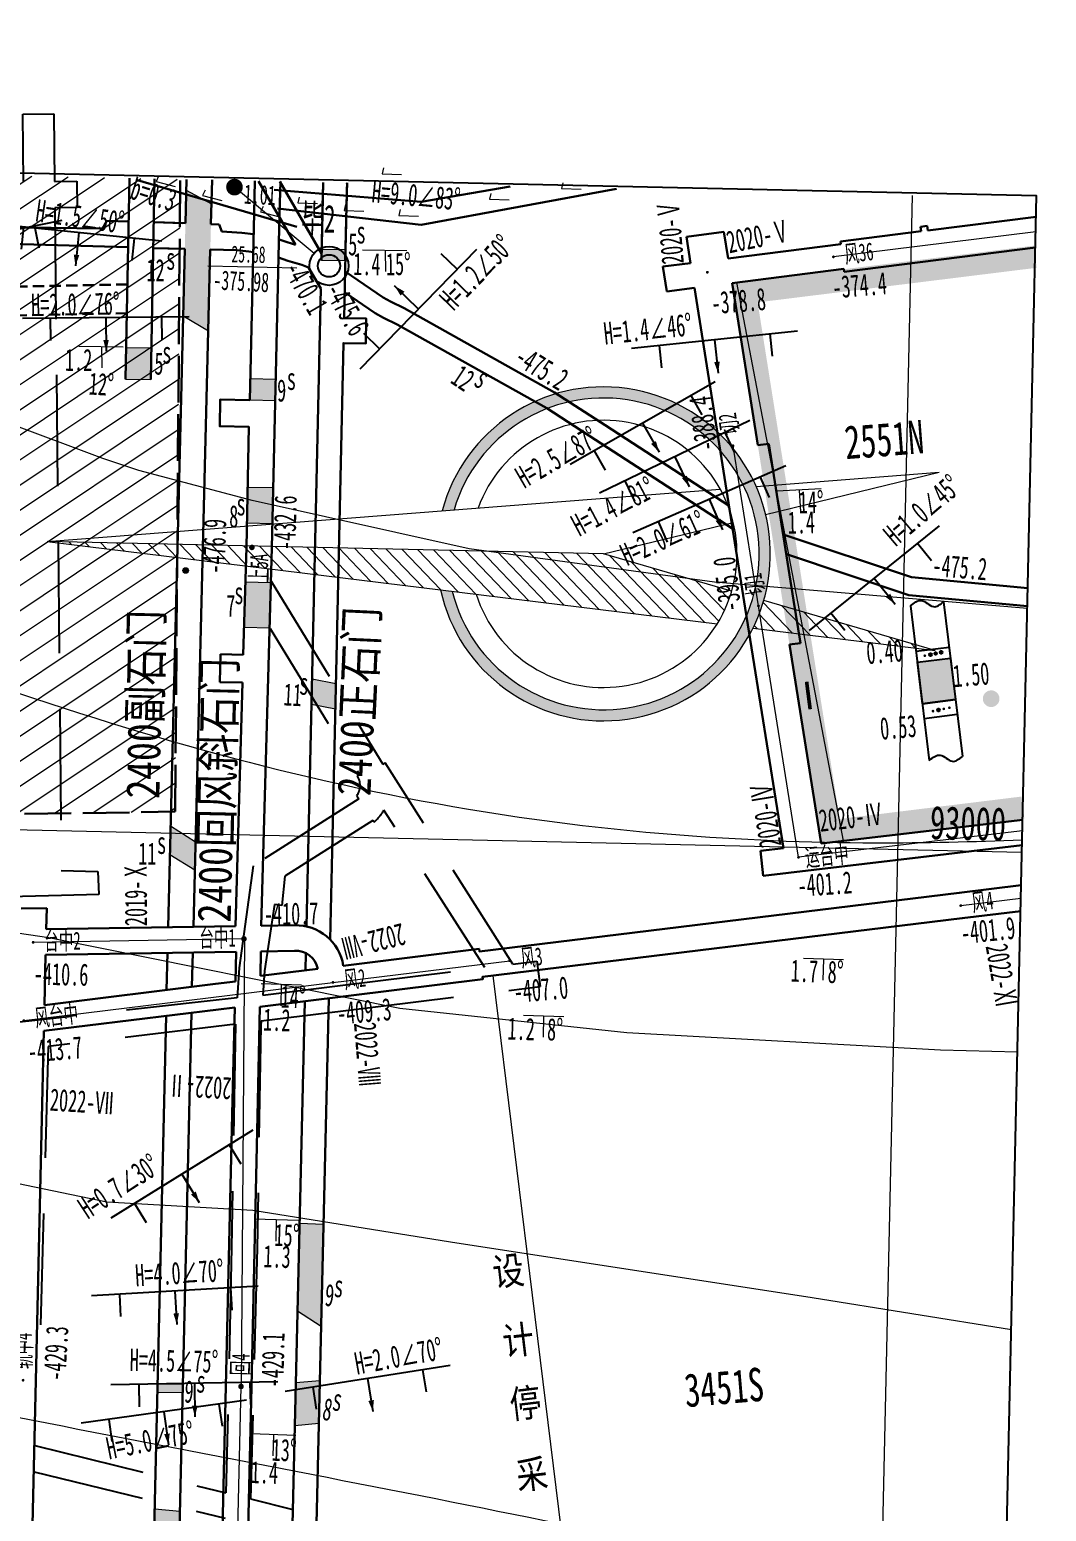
# Model space of a CAD drawing. Header units: millimetres. Extents: x 97264 to 263559, y 385279 to 783825.
# Drawn here: x 98442.9 to 98625.7, y 386784.9 to 387051 of the extents above; entities that cross this region are included whole.
import ezdxf
from ezdxf.enums import TextEntityAlignment as Align

# ---------------------------------------------------------------- set-up
doc = ezdxf.new("R2010")
doc.units = ezdxf.units.MM
for name, pattern in [('2-1', [3, 2, -1]), ('ACAD_ISO02W100', [15, 12, -3]), ('DASHED', [0.75, 0.5, -0.25])]:
    doc.linetypes.add(name, pattern=pattern)
for name, color, linetype in [('DZ-等高线', 7, 'Continuous'), ('储量报损区', 7, 'Continuous'), ('图廓方格网', 7, 'Continuous'), ('地面钻孔及编号', 7, 'Continuous'), ('地面钻孔高程及煤厚', 7, 'Continuous'), ('岩巷_测点标高', 30, 'Continuous'), ('岩巷_测点点号', 7, 'Continuous'), ('岩巷_测点符号', 7, 'Continuous'), ('岩巷巷道及名称', 30, 'Continuous'), ('岩巷见煤11', 5, 'Continuous'), ('岩巷见煤12', 3, 'Continuous'), ('岩巷见煤5', 18, 'Continuous'), ('岩巷见煤7', 32, 'Continuous'), ('岩巷见煤8', 8, 'Continuous'), ('岩巷见煤9', 241, 'Continuous'), ('岩巷高程点', 30, 'Continuous'), ('岩巷高程点名称', 30, 'Continuous'), ('岩浆岩侵入体', 1, 'Continuous'), ('工作面月采线及注记', 7, 'Continuous'), ('工作面煤层小柱状及注记', 7, 'Continuous'), ('工作面编号', 7, 'Continuous'), ('巷道掘进点位及日期', 7, 'Continuous'), ('断层井巷实测', 1, 'Continuous'), ('断层井巷实测(岩巷)', 1, 'Continuous'), ('煤层底板等高线及注记', 7, 'Continuous'), ('煤巷-测点标高', 7, 'Continuous'), ('煤巷-测点点号', 7, 'Continuous'), ('煤巷-测点符号', 7, 'Continuous'), ('煤巷12-1甲巷道及名称', 3, 'Continuous'), ('煤巷5巷道及名称', 7, 'Continuous'), ('煤巷5巷道导线', 254, 'Continuous'), ('煤巷5高程点', 7, 'Continuous'), ('煤巷5高程点名称', 7, 'Continuous'), ('采面产状', 7, 'Continuous'), ('采面停采线', 7, 'Continuous')]:
    doc.layers.add(name, color=color, linetype=linetype)
for name, color, linetype, lineweight in [('DZ7煤煤巷', 7, 'Continuous', 30), ('煤层产状', 7, 'Continuous', 15), ('设计区域', 7, 'Continuous', 0), ('采空区边界颜色1、6', 243, 'Continuous', 0)]:
    doc.layers.add(name, color=color, linetype=linetype, lineweight=lineweight)
doc.styles.add('2巷道名称、边界、露头、断层等名称注记', font='simfang.ttf', dxfattribs={"width": 0.83, "height": 6})
doc.styles.add('HT', font='simhei.ttf', dxfattribs={"width": 0.9})
doc.styles.add('HT1', font='simhei.ttf', dxfattribs={"width": 0.75})
doc.styles.add('hzsd', font='simhei.ttf', dxfattribs={"width": 0.7})
doc.styles.add('坐标注记', font='simhei.ttf', dxfattribs={"width": 0.67, "height": 6})
doc.styles.add('宋体', font='')
doc.styles.add('工作面回采年度、钻孔编号注记', font='', dxfattribs={"width": 0.6, "height": 5})
doc.styles.add('工作面月份回采注记', font='', dxfattribs={"height": 5})
doc.styles.add('工作面编号、露天采掘机械编号', font='', dxfattribs={"width": 0.7, "height": 6})
doc.styles.add('测点标高', font='simhei.ttf', dxfattribs={"width": 0.7, "height": 2})
doc.styles.add('点号', font='simhei.ttf', dxfattribs={"width": 0.75})
doc.styles.add('高程、煤厚、断层产状要素等数字注记', font='simhei.ttf', dxfattribs={"width": 0.6, "height": 4})
doc.styles.get('宋体').set_extended_font_data('SimSun')
doc.styles.get('工作面回采年度、钻孔编号注记').set_extended_font_data('SimSun')
doc.styles.get('工作面月份回采注记').set_extended_font_data('SimSun')
doc.styles.get('工作面编号、露天采掘机械编号').set_extended_font_data('SimSun')

# ---------------------------------------------------------------- blocks, each defined once
blk = doc.blocks.new('dcv')
at = {"color": 1}
for p, q in [((0, 0), (0, 3)), ((-5, 0), (-5, 2)), ((5, 0), (5, 2)), ((-7.5, 0), (7.5, 0))]:
    blk.add_line(p, q, dxfattribs=at)
blk.add_lwpolyline([(0, 3, 0, 0.5, 0), (0, 2, 0.5, 0.5, 0)], format="xyseb", dxfattribs=at)
at = {"style": 'hzsd', "width": 0.85, "flags": 1}
for tag, p in [('性质', (5.27, 4.38)), ('倾向', (-5.63, 4.18)), ('标高', (8.5, -3))]:
    blk.add_attdef(tag, p, '', height=2, dxfattribs=at)
at = {"style": 'hzsd', "width": 0.85}
for tag, p in [('编号', (8.5, 0)), ('产状', (-7, -3.49))]:
    blk.add_attdef(tag, p, '', height=2, dxfattribs=at)
blk = doc.blocks.new('ZK2000')
at = {"color": 7, "ltscale": 2}
for radius in [3.5, 2]:
    blk.add_circle((0, 0), radius, dxfattribs=at)
blk = doc.blocks.new('cd-yh')
at = {"layer": '岩巷_测点符号', "const_width": 0.25}
blk.add_lwpolyline([(-0.125, 0, 1), (0.125, 0, 1)], format="xyb", close=True, dxfattribs=at)
at = {"style": '测点标高', "width": 0.7, "flags": 1}
for tag, p in [('左帮', (-0.5, -3)), ('右帮', (2, -3))]:
    blk.add_attdef(tag, p, '', height=2, rotation=90, dxfattribs=at)
at = {"layer": '岩巷_测点标高', "style": '测点标高', "width": 0.7}
blk.add_attdef('标高', (3.8, 0), '', height=2, rotation=90, dxfattribs=at)
at = {"layer": '岩巷_测点点号', "style": '点号', "width": 0.8}
blk.add_attdef('点号', (0.7, 1), '', height=1.6, rotation=90, dxfattribs=at)
blk = doc.blocks.new('CD-MH')
at = {"layer": '煤巷-测点符号', "ltscale": 10, "const_width": 0.125}
blk.add_lwpolyline([(-0.0625, 0, 1), (0.0625, 0, 1)], format="xyb", close=True, dxfattribs=at)
at = {"ltscale": 10, "style": '测点标高', "width": 0.7, "flags": 1}
for tag, p in [('左帮', (-0.5, -3)), ('右帮', (2, -3))]:
    blk.add_attdef(tag, p, '', height=2, rotation=88, dxfattribs=at)
at = {"layer": '煤巷-测点标高', "ltscale": 10, "style": '测点标高', "width": 0.7}
blk.add_attdef('标高', (3.8, 0), '', height=2, rotation=88, dxfattribs=at)
at = {"layer": '煤巷-测点点号', "ltscale": 10, "style": '点号', "width": 0.8}
blk.add_attdef('点号', (0.7, 1), '', height=1.6, rotation=90, dxfattribs=at)
blk = doc.blocks.new('指北针')
at = {"lineweight": 15}
h = blk.add_hatch(dxfattribs=at)
h.set_pattern_fill('ANSI31', color=256, scale=0.3175)
h.set_pattern_definition([(45, (-46845.7353, -192157.7094), (-0.7128078296, 0.7128078296), [])])
edge = h.paths.add_edge_path()
edge.add_arc((0, 0), 12, 239.7954, 255.0686)
edge.add_line((-3.09, -11.59), (0, 0))
edge.add_line((0, 0), (0, 50))
edge.add_line((0, 50), (-6.04, -10.37))
edge = h.paths.add_edge_path()
edge.add_arc((0, 0), 15, 244.9187, 255.0686)
edge.add_line((-3.86, -14.49), (-8, -30))
edge.add_line((-8, -30), (-6.36, -13.59))
at = {"lineweight": 15, "ltscale": 10}
h = blk.add_hatch(color=256, dxfattribs=at)
h.dxf.hatch_style = 1
h.paths.add_polyline_path([(3.54, 14.58), (3.65, 13.52, -7.542063), (-3.65, 13.52), (-3.54, 14.58, 8.348989)])
at = {"lineweight": 15}
for points in [[(-3.09, -11.59), (0, 0), (0, 50), (-6.04, -10.37)], [(0, 50), (6.04, -10.37)], [(0, 0), (3.09, -11.59)], [(-6.36, -13.59), (-8, -30), (-3.86, -14.49)], [(3.86, -14.49), (8, -30)], [(6.36, -13.59), (8, -30)]]:
    blk.add_lwpolyline(points, dxfattribs=at)
for radius, start, end in [(15, 103.6601, 76.3399), (14, 105.1056, 74.8944)]:
    blk.add_arc((0, 0), radius, start, end, dxfattribs=at)
at = {"lineweight": 15, "ltscale": 10}
blk.add_arc((0, 0), 12, 108.7835, 71.2165, dxfattribs=at)

msp = doc.modelspace()

# ---------------------------------------------------------------- hatches: boundary and pattern name
at = {"layer": '储量报损区', "lineweight": 15, "ltscale": 2}
h = msp.add_hatch(dxfattribs=at)
h.set_pattern_fill('ANSI31', color=3, scale=30, angle=168.7242, style=0)
h.set_pattern_definition([(213.7242146, (482432.7135, 285332.5846), (2.081984934, -3.118948338), [])])
h.paths.add_polyline_path([(98469.97, 387024.16), (97927.64, 387036.24), (97927.54, 386902.36), (98469.08, 386910.56)])
h.paths.add_polyline_path([(98439.98, 387024.83), (97957.64, 387035.57), (97957.56, 386932.48), (98439.25, 386934.52)], flags=16)
at = {"layer": '地面钻孔及编号', "lineweight": 15, "ltscale": 2}
h = msp.add_hatch(color=256, dxfattribs=at)
edge = h.paths.add_edge_path()
edge.add_arc((98479.74, 387022.76), 1.5, 88.7242, 448.7242)
at = {"layer": '岩巷见煤11', "lineweight": 0}
msp.add_hatch(color=256, dxfattribs=at).paths.add_polyline_path([(98493.6, 386929.84), (98493.68, 386934.44), (98497.97, 386933.6), (98497.87, 386929.02)])
at = {"layer": '岩巷见煤11', "lineweight": 0, "ltscale": 2}
h = msp.add_hatch(color=256, dxfattribs=at)
h.paths.add_polyline_path([(98468.24, 386907.99), (98468.21, 386906.66), (98470.39, 386906.61)])
h.paths.add_polyline_path([(98472.6, 386900.1), (98472.72, 386905.13), (98470.39, 386906.61), (98468.21, 386906.66), (98468.11, 386902.85)])
at = {"layer": '岩巷见煤12', "lineweight": 0, "ltscale": 2}
msp.add_hatch(color=256, dxfattribs=at).paths.add_polyline_path([(98471.07, 387022.21), (98470.51, 386999.61), (98475.03, 386996.92), (98475.6, 387019.75)])
at = {"layer": '岩巷见煤5', "lineweight": 0, "ltscale": 2}
for color, points in [(256, [(98495.36, 387009.58), (98495.4, 387011.58), (98499.7, 387011.49), (98499.66, 387009.49)]), (7, [(98464.83, 386993.87), (98460.28, 386993.97), (98460.15, 386988.27), (98464.7, 386988.21)])]:
    msp.add_hatch(color=color, dxfattribs=at).paths.add_polyline_path(points)
at = {"layer": '岩巷见煤7', "lineweight": 0}
msp.add_hatch(color=256, dxfattribs=at).paths.add_polyline_path([(98486.3, 386951.67), (98481.7, 386951.77), (98481.47, 386943.68), (98486.07, 386943.58)])
at = {"layer": '岩巷见煤8', "lineweight": 0, "ltscale": 2}
for points in [[(98481.97, 386962.37), (98482.12, 386968.87), (98486.72, 386968.77), (98486.58, 386962.27)], [(98490.6, 386800.29), (98490.77, 386807.99), (98495.07, 386808.38), (98494.9, 386800.68)], [(98465.4, 386785.3), (98465.27, 386779.87), (98469.78, 386779.37), (98469.91, 386784.88)]]:
    msp.add_hatch(color=256, dxfattribs=at).paths.add_polyline_path(points)
at = {"layer": '岩巷见煤9'}
for points in [[(98482.58, 386988.36), (98482.49, 386984.49), (98487.09, 386984.39), (98487.18, 386988.26)], [(98491.44, 386836.63), (98491.07, 386820.65), (98495.3, 386817.92), (98495.73, 386836.46)], [(98465.91, 386807.73), (98465.88, 386806.29), (98470.4, 386806.19), (98470.44, 386807.63)]]:
    msp.add_hatch(color=256, dxfattribs=at).paths.add_polyline_path(points)
at = {"layer": '工作面煤层小柱状及注记', "ltscale": 10}
for points in [[(98603.4, 386929.95), (98602.49, 386937.4), (98608.44, 386938.12), (98609.35, 386930.68)], [(98603.79, 386938.82, 1), (98603.88, 386938.33, 1)], [(98605.26, 386928.86, 1), (98605.34, 386928.37, 1)]]:
    msp.add_hatch(color=7, dxfattribs=at).paths.add_polyline_path(points)
h = msp.add_hatch(color=7, dxfattribs=at)
h.paths.add_polyline_path([(98604.79, 386939.02, 1), (98604.88, 386938.53, 1)])
h.paths.add_polyline_path([(98605.83, 386938.74, 1), (98605.74, 386939.23, 1)])
h.paths.add_polyline_path([(98606.74, 386939.43, 1), (98606.83, 386938.94, 1)])
h = msp.add_hatch(color=7, dxfattribs=at)
edge = h.paths.add_edge_path()
edge.add_arc((98615.76, 386930.85), 1.5, 196.5706, 556.5706)
h = msp.add_hatch(color=7, dxfattribs=at)
h.paths.add_polyline_path([(98606.26, 386929.06, 1), (98606.34, 386928.57, 1)])
h.paths.add_polyline_path([(98607.29, 386928.78, 1), (98607.2, 386929.27, 1)])
h.paths.add_polyline_path([(98608.2, 386929.47, 1), (98608.29, 386928.98, 1)])

# ---------------------------------------------------------------- linework, layer by layer
at = {"layer": 'DZ-等高线', "color": 7, "lineweight": 15, "ltscale": 10}
for points in [[(98622.28, 386947.06), (98566.01, 386951.76), (98521.93, 386957.77), (98482.9, 386966.47), (98462.53, 386971.83), (98456.09, 386974.03), (98421.64, 386986.86), (98397.21, 386996.98), (98357.43, 387015.64)], [(98322.21, 386927.58), (98347.79, 386913.38), (98385.81, 386899.6), (98415.42, 386892.51), (98446.38, 386887.98), (98509.48, 386875.27), (98550.26, 386870.89), (98606.63, 386867.75), (98620.5, 386867.42)], [(98619.39, 386817.49), (98583.58, 386823.22), (98518.59, 386833.2), (98483.02, 386838.93), (98456.79, 386840.39), (98403.56, 386851.4), (98372.03, 386858.7), (98340.47, 386871.42)]]:
    msp.add_lwpolyline(points, dxfattribs=at)
msp.add_open_spline([(98338.78, 386972.53), (98364.72, 386961.56), (98426.35, 386934.46), (98515.18, 386909.39), (98579.32, 386904.35), (98612.57, 386905.16), (98621.35, 386905.47)], degree=3, knots=[4.320108, 4.320108, 4.320108, 4.320108, 114.00125, 206.202391, 279.613824, 305.973239, 305.973239, 305.973239, 305.973239], dxfattribs=at)
msp.add_open_spline([(98618.21, 386764.56), (98560.04, 386779.3), (98500.12, 386790.04), (98440.41, 386801.78)], degree=3, dxfattribs=at)
at = {"layer": 'DZ7煤煤巷', "color": 32, "linetype": '2-1', "lineweight": -3, "ltscale": 10}
for points in [[(98441.81, 387023.62), (98441.68, 387035.84), (98447.29, 387035.93), (98447.4, 387023.74), (98451.4, 387023.82), (98451.45, 387019.1), (98447.45, 387019.03), (98448.61, 386899.99), (98455.19, 386899.83), (98455.35, 386895.69), (98448.65, 386895.52), (98395.96, 386894.13), (98336.57, 386892.57)], [(98486.33, 386951.97), (98506.38, 386919.12), (98506.8, 386919.31)], [(98529.8, 386883.16), (98506.8, 386919.31)], [(98524.76, 386882.54), (98506.6, 386910.81)], [(98484.83, 386877.6), (98498.72, 386879.33), (98524.76, 386882.54)], [(98529.8, 386883.16), (98534.1, 386883.68)], [(98480.23, 386877.09), (98440.57, 386872.69)], [(98484.53, 386872.96), (98499.28, 386874.77), (98534.66, 386879.12)], [(98479.93, 386872.38), (98446.26, 386868.37)], [(98479.93, 386872.38), (98479.22, 386832.23), (98478.2, 386788.18)], [(98484.53, 386872.96), (98484.47, 386872.06), (98483.82, 386832.12), (98482.61, 386787.09)], [(98443.88, 386796.71), (98443.88, 386796.71), (98478.2, 386788.18)], [(98443.72, 386791.94), (98478.08, 386783.61)], [(98443.59, 386786.86), (98443.7, 386791.14)], [(98482.61, 386787.09), (98490.24, 386785.19)]]:
    msp.add_lwpolyline(points, dxfattribs=at)
for points in [[(98486.14, 386943.48), (98502.19, 386917.18), (98501.81, 386917.01, -0.312242), (98501.72, 386913.42), (98502.11, 386912.84), (98483.09, 386900.81), (98480.58, 386882.49), (98480.23, 386877.09)], [(98506.6, 386910.81, -0.080258), (98504.83, 386908.7), (98504.63, 386908.99), (98488.8, 386898.98), (98488.23, 386893.73), (98486.94, 386893.87), (98485.12, 386881.97), (98484.83, 386877.6)]]:
    msp.add_lwpolyline(points, format="xyb", dxfattribs=at)
for points, elevation in [([(98534.1, 386883.68), (98534.66, 386879.12)], -438.9), ([(98446.26, 386868.37), (98444.64, 386809.81)], -449.2)]:
    msp.add_lwpolyline(points, dxfattribs=dict(at, elevation=elevation))
at = {"layer": '储量报损区', "linetype": 'ACAD_ISO02W100', "lineweight": 30, "ltscale": 0.7}
msp.add_lwpolyline([(97927.54, 386902.36), (98469.08, 386910.56), (98469.08, 386910.56), (98469.97, 387024.16)], dxfattribs=at)
at = {"layer": '图廓方格网', "color": 7, "lineweight": 0}
for p, q in [((98585.18, 386282.1), (98601.64, 387021.23)), ((98621.3, 386903.25), (97279.75, 386933.13))]:
    msp.add_line(p, q, dxfattribs=at)
at = {"layer": '地面钻孔及编号', "lineweight": 15, "ltscale": 2}
msp.add_line((98494.05, 387010.85), (98479.74, 387022.76), dxfattribs=at)
msp.add_circle((98496.74, 387008.61), 2, dxfattribs=at)
msp.add_circle((98496.74, 387008.61), 2, dxfattribs=at)
at = {"layer": '地面钻孔高程及煤厚', "lineweight": 15, "ltscale": 2}
msp.add_lwpolyline([(98474.92, 387008.6), (98490.92, 387008.24)], dxfattribs=at)
at = {"layer": '岩巷巷道及名称', "lineweight": 30, "ltscale": 2}
for points in [[(98460.15, 386988.27), (98460.89, 387024.37)], [(98471.11, 387024.14), (98470.92, 387016.28)], [(98475.7, 387024.04), (98475.51, 387016.1)], [(98481.33, 386938.74), (98481.87, 386958.05), (98482.33, 386979.69), (98477.08, 386979.81), (98477.19, 386984.61), (98482.49, 386984.49), (98482.49, 386984.49), (98483.25, 387018.08), (98483.39, 387023.87)], [(98484.07, 387023.85), (98490.71, 387012.37)], [(98487.99, 387023.76), (98487.85, 387017.97), (98486.47, 386957.94), (98484.56, 386890.06)], [(98487.91, 387023.76), (98495.39, 387010.83)], [(98495.67, 387023.59), (98495.36, 387009.58)], [(98470.8, 387011.64), (98467.8, 386889.78)], [(98475.39, 387011.53), (98472.36, 386889.86)], [(98493.07, 387008.3), (98495.25, 387004.53)], [(98546.38, 386979.98), (98568.64, 386965.53)], [(98544.65, 386977.38), (98569.3, 386961.38)], [(98578.37, 386960.35), (98601.42, 386952.67), (98622.36, 386950.72)], [(98578.94, 386956.8), (98600.96, 386949.46), (98622.29, 386947.48)], [(98477.11, 386933.84), (98477.23, 386938.84)], [(98477.23, 386938.84), (98481.33, 386938.74)], [(98477.11, 386933.84), (98481.19, 386933.74)], [(98467.54, 386878.52), (98467.7, 386885.18)], [(98472.1, 386879.08), (98472.25, 386885.25)], [(98492.49, 386882.05), (98492.57, 386885.15)], [(98492.54, 386698.09), (98492.7, 386706.07), (98496.68, 386877.02)], [(98467.88, 386687.22), (98468.11, 386696.75), (98467.86, 386696.76), (98472, 386874.43)], [(98488.3, 386700.8), (98488.4, 386706.16), (98492.36, 386876.49)], [(98462.87, 386686.61), (98463.11, 386696.87), (98463.36, 386696.86), (98464.46, 386744.75), (98463.82, 386744.77), (98464.28, 386763.55), (98464.89, 386763.52), (98467.44, 386873.87)]]:
    msp.add_lwpolyline(points, dxfattribs=at)
at = {"layer": '岩巷巷道及名称', "lineweight": 30, "ltscale": 5}
for points in [[(98464.7, 386988.21), (98465.39, 387024.27)], [(98499.66, 387009.49), (98499.93, 387021.82), (98499.97, 387023.5)]]:
    msp.add_lwpolyline(points, dxfattribs=at)
at = {"layer": '岩巷巷道及名称', "linetype": 'DASHED', "lineweight": 30, "ltscale": 2}
for points in [[(98495.39, 387010.83), (98495.39, 387010.83), (98495.67, 387023.59)], [(98499.69, 387010.74), (98499.93, 387021.79), (98499.97, 387023.5)]]:
    msp.add_lwpolyline(points, dxfattribs=at)
at = {"layer": '岩巷巷道及名称', "lineweight": 30}
for points in [[(98496.92, 386887.59), (98497.35, 386906.01), (98499.33, 386994.74), (98503.33, 386994.65), (98503.43, 386999.15), (98499.43, 386999.24), (98499.69, 387010.74), (98499.69, 387010.74)], [(98492.68, 386889.95), (98493.05, 386906.11), (98495.25, 387004.53)], [(98477.11, 386933.84), (98477.23, 386938.84)], [(98479.95, 386889.98), (98481.19, 386933.74)]]:
    msp.add_lwpolyline(points, dxfattribs=at)
at = {"layer": '岩巷见煤11', "lineweight": 0, "ltscale": 2}
for p, q in [((98493.68, 386934.44), (98497.97, 386933.6)), ((98493.6, 386929.84), (98497.87, 386929.02)), ((98468.24, 386907.99), (98472.75, 386905.11)), ((98468.11, 386902.85), (98472.62, 386900.08))]:
    msp.add_line(p, q, dxfattribs=at)
at = {"layer": '岩巷见煤12', "lineweight": 0, "ltscale": 2}
for p, q in [((98471.07, 387022.21), (98475.6, 387019.75)), ((98470.51, 386999.61), (98475.04, 386996.92))]:
    msp.add_line(p, q, dxfattribs=at)
at = {"layer": '岩巷见煤5', "lineweight": 0, "ltscale": 2}
for p, q in [((98499.7, 387011.49), (98495.4, 387011.58)), ((98499.66, 387009.49), (98495.36, 387009.58))]:
    msp.add_line(p, q, dxfattribs=at)
at = {"layer": '岩巷见煤5', "lineweight": 0}
for p, q in [((98510.74, 387011.34), (98502.74, 387011.43)), ((98506.8, 387011.39), (98506.89, 387007.59))]:
    msp.add_line(p, q, dxfattribs=at)
at = {"layer": '岩巷见煤5', "color": 7, "lineweight": 0}
for p, q in [((98459.75, 386994.03), (98451.75, 386994.12)), ((98455.81, 386994.08), (98455.9, 386990.28))]:
    msp.add_line(p, q, dxfattribs=at)
at = {"layer": '岩巷见煤5', "color": 7, "lineweight": 0, "ltscale": 2}
for p, q in [((98460.28, 386993.97), (98464.83, 386993.87)), ((98460.15, 386988.27), (98464.7, 386988.21))]:
    msp.add_line(p, q, dxfattribs=at)
at = {"layer": '岩巷见煤7', "lineweight": 0}
for points in [[(98486.3, 386951.67), (98481.7, 386951.77)], [(98481.47, 386943.68), (98486.07, 386943.58)]]:
    msp.add_lwpolyline(points, dxfattribs=at)
at = {"layer": '岩巷见煤8', "lineweight": 0, "ltscale": 2}
for p, q in [((98490.77, 386807.99), (98495.07, 386808.38)), ((98490.6, 386800.29), (98494.9, 386800.68))]:
    msp.add_line(p, q, dxfattribs=at)
for points in [[(98482.12, 386968.87), (98486.72, 386968.77)], [(98486.58, 386962.27), (98481.97, 386962.37)], [(98465.4, 386785.3), (98469.91, 386784.88)]]:
    msp.add_lwpolyline(points, dxfattribs=at)
at = {"layer": '岩巷见煤9', "lineweight": 0, "ltscale": 2}
for p, q in [((98491.44, 386836.63), (98495.73, 386836.46)), ((98491.07, 386820.88), (98495.31, 386818.15))]:
    msp.add_line(p, q, dxfattribs=at)
at = {"layer": '岩巷见煤9', "lineweight": 0, "ltscale": 2, "elevation": -442.76}
msp.add_lwpolyline([(98482.49, 386984.49), (98482.58, 386988.36), (98487.18, 386988.26), (98487.09, 386984.39)], close=True, dxfattribs=at)
at = {"layer": '岩巷见煤9', "lineweight": 0, "ltscale": 2}
for points in [[(98470.44, 386807.63), (98465.91, 386807.73)], [(98465.88, 386806.29), (98470.39, 386806.19)]]:
    msp.add_lwpolyline(points, dxfattribs=at)
at = {"layer": '岩巷高程点', "const_width": 0.5}
msp.add_lwpolyline([(98470.72, 386953.92, 1), (98471.21, 386953.87, 1)], format="xyb", close=True, dxfattribs=at)
at = {"layer": '岩巷高程点', "lineweight": 0, "ltscale": 2}
msp.add_circle((98470.96, 386953.89), 0.5, dxfattribs=at)
at = {"layer": '岩浆岩侵入体', "lineweight": 30, "ltscale": 2}
for p, q in [((98486.85, 387022.25), (98513.31, 387020.11)), ((98486.85, 387022.25), (98513.31, 387020.11)), ((98487.45, 387018.89), (98513.29, 387015.99))]:
    msp.add_line(p, q, dxfattribs=at)
at = {"layer": '岩浆岩侵入体', "color": 40, "lineweight": 15, "ltscale": 2}
for points in [[(98506.51, 387026.21), (98506.26, 387025.17), (98509.79, 387025.03)], [(98466.11, 387024.75), (98465.65, 387023.79), (98469.07, 387022.89)], [(98538.77, 387023.54), (98538.53, 387022.49), (98542.06, 387022.36)], [(98474.48, 387022.19), (98474.02, 387021.23), (98477.44, 387020.33)], [(98491.36, 387020.98), (98491.12, 387019.93), (98494.65, 387019.8)], [(98525.81, 387021.63), (98525.57, 387020.59), (98529.1, 387020.45)], [(98484.91, 387019.27), (98484.44, 387018.31), (98487.86, 387017.41)], [(98499.68, 387019.61), (98499.44, 387018.57), (98502.97, 387018.43)], [(98509.54, 387018.72), (98509.3, 387017.68), (98512.83, 387017.54)]]:
    msp.add_lwpolyline(points, dxfattribs=at)
at = {"layer": '岩浆岩侵入体', "color": 1, "lineweight": 30, "ltscale": 2}
msp.add_lwpolyline([(98490.94, 387015.64), (98462.28, 387024.02)], dxfattribs=at)
at = {"layer": '岩浆岩侵入体', "color": 1, "lineweight": 30, "ltscale": 1.2}
for points in [[(98513.29, 387015.99), (98548.4, 387022.42)], [(98513.31, 387020.11), (98529.32, 387022.84)]]:
    msp.add_lwpolyline(points, dxfattribs=at)
at = {"layer": '工作面月采线及注记', "color": 0, "lineweight": 0}
msp.add_line((98589.24, 386905.32), (98570.02, 387005.61), dxfattribs=at)
at = {"layer": '工作面煤层小柱状及注记', "color": 7, "ltscale": 10}
for p, q in [((98601.25, 386947.52), (98604.63, 386919.77)), ((98607.2, 386948.24), (98610.59, 386920.46))]:
    msp.add_line(p, q, dxfattribs=at)
for points in [[(98602.25, 386939.38), (98608.2, 386940.11)], [(98602.49, 386937.4), (98608.44, 386938.12)], [(98603.4, 386929.95), (98609.35, 386930.68)], [(98603.72, 386927.32), (98609.67, 386928.05)]]:
    msp.add_lwpolyline(points, dxfattribs=at)
msp.add_lwpolyline([(98603.4, 386929.95), (98602.49, 386937.4), (98608.44, 386938.12), (98609.35, 386930.68)], close=True, dxfattribs=at)
for centre in [(98604.84, 386938.77), (98605.78, 386938.98), (98606.78, 386939.18), (98606.3, 386928.82)]:
    msp.add_circle(centre, 0.249, dxfattribs=at)
for points in [[(98601.25, 386947.52), (98603.22, 386948.5), (98605.38, 386947.39), (98607.2, 386948.24)], [(98604.63, 386919.77), (98606.61, 386920.71), (98608.77, 386919.6), (98610.59, 386920.46)]]:
    msp.add_spline(points, degree=3, dxfattribs=at)
at = {"layer": '煤层产状', "lineweight": 0, "ltscale": 2}
for p, q in [((98589.21, 386883.96), (98582, 386884.18)), ((98585.61, 386884.07), (98585.52, 386880.27)), ((98538.92, 386873.72), (98531.71, 386873.94)), ((98535.31, 386873.83), (98535.23, 386870.03))]:
    msp.add_line(p, q, dxfattribs=at)
at = {"layer": '煤层产状', "lineweight": 15, "ltscale": 2}
for p, q in [((98491.76, 386879.39), (98484.55, 386879.61)), ((98488.15, 386879.5), (98488.07, 386875.7)), ((98491.26, 386837.09), (98483.26, 386837.35)), ((98487.26, 386837.21), (98487.17, 386833.41)), ((98490.75, 386798.5), (98482.75, 386798.76)), ((98486.75, 386798.63), (98486.66, 386794.83))]:
    msp.add_line(p, q, dxfattribs=at)
at = {"layer": '煤层产状', "color": 7}
for points in [[(98585.22, 386968.56), (98577.24, 386968.11)], [(98581.23, 386968.34), (98581.49, 386964.43)]]:
    msp.add_lwpolyline(points, dxfattribs=at)
at = {"layer": '煤层底板等高线及注记', "color": 1}
msp.add_lwpolyline([(98623.93, 387021.17), (97282.38, 387051.05)], dxfattribs=at)
at = {"layer": '煤巷12-1甲巷道及名称', "lineweight": 30, "ltscale": 2}
for points in [[(98460.73, 387016.57), (98456.8, 387016.69), (98455.99, 387015.35), (98437.52, 387015.58), (98436, 387015.65), (98409.13, 387018.43), (98407.59, 387018.47), (98407.59, 387018.47), (98405.58, 387018.31), (98405.58, 387018.31), (98403.89, 387017.74), (98403.89, 387017.74), (98402.1, 387017.04)], [(98402.06, 387013.9), (98404.23, 387014.79), (98405.84, 387015.15), (98407.12, 387015.46), (98408.8, 387015.49), (98431.07, 387013.3), (98432.78, 387013.01), (98435.31, 387012.8), (98437.33, 387012.69), (98439.41, 387012.57), (98460.64, 387011.94)], [(98470.41, 387016.29), (98465.24, 387016.44)], [(98490.71, 387012.37), (98488.51, 387013.12), (98487.75, 387013.35)], [(98465.16, 387011.81), (98470.3, 387011.65)], [(98487.67, 387010.1), (98489.34, 387009.53), (98491.85, 387008.79), (98493.07, 387008.3)], [(98499.61, 387007.59), (98506.44, 387002.91), (98507.76, 387002.2), (98510.23, 387001), (98537.27, 386985.89), (98546.38, 386979.98)], [(98499.53, 387003.86), (98505.03, 387000.1), (98506.55, 386999.28), (98509.01, 386998.09), (98535.88, 386983.07), (98544.65, 386977.38)]]:
    msp.add_lwpolyline(points, dxfattribs=at)
at = {"layer": '煤巷12-1甲巷道及名称', "color": 110, "lineweight": 30, "ltscale": 2}
for points in [[(98470.92, 387016.28), (98465.24, 387016.44)], [(98477.01, 387016.04), (98475.51, 387016.1)], [(98483.16, 387014.29), (98481.04, 387014.56), (98477.49, 387014.77), (98477.01, 387016.04), (98477.01, 387016.04)], [(98465.16, 387011.81), (98470.8, 387011.64)], [(98475.39, 387011.53), (98480.17, 387011.41), (98482.34, 387011.17), (98483.09, 387011.07)]]:
    msp.add_lwpolyline(points, dxfattribs=at)
at = {"layer": '煤巷12-1甲巷道及名称', "color": 3, "linetype": '2-1', "lineweight": 30}
for points in [[(98460.5, 387005.29), (98429.82, 387004.67), (98417.24, 387004.37), (98417.21, 387006.37), (98407.23, 387006.12)], [(98460.39, 387000.1), (98429.93, 386999.52), (98407.26, 386999)]]:
    msp.add_lwpolyline(points, dxfattribs=at)
at = {"layer": '煤巷5巷道及名称', "lineweight": 30}
for points in [[(98604.25, 387015.78), (98603.06, 387015.63)], [(98603.16, 387014.83), (98603.06, 387015.63)], [(98604.35, 387014.98), (98604.25, 387015.78)], [(98623.85, 387017.44), (98604.35, 387014.98)], [(98567.72, 387014.7), (98560.97, 387013.85)], [(98561.72, 387009.1), (98560.97, 387013.85)], [(98568.47, 387009.96), (98567.72, 387014.7)], [(98603.16, 387014.83), (98588.68, 387013.01)], [(98588.74, 387012.51), (98588.68, 387013.01)], [(98588.74, 387012.51), (98568.47, 387009.96)], [(98623.72, 387011.88), (98589.36, 387007.55)], [(98561.72, 387009.1), (98556.76, 387008.48)], [(98557.47, 387004.03), (98556.76, 387008.48)], [(98589.29, 387008.05), (98569.18, 387005.51)], [(98589.36, 387007.55), (98589.3, 387008.05)], [(98562.43, 387004.66), (98557.47, 387004.03)], [(98578.43, 386904.02), (98571.56, 386947.14), (98562.43, 387004.66)], [(98573.8, 386976.38), (98569.18, 387005.51)], [(98575.79, 386976.61), (98573.8, 386976.38)], [(98581.48, 386940.83), (98580.25, 386948.53), (98575.79, 386976.61)], [(98581.48, 386940.83), (98579.49, 386940.6)], [(98585.19, 386904.82), (98579.49, 386940.6)], [(98621.43, 386909.09), (98585.19, 386904.82)], [(98578.44, 386904.02), (98574.32, 386903.54)], [(98574.79, 386899.06), (98574.32, 386903.54)], [(98621.33, 386904.55), (98574.79, 386899.06)], [(98445.99, 386893.22), (98441.39, 386893.14)], [(98445.99, 386893.22), (98445.9, 386889.42)], [(98479.95, 386889.98), (98445.9, 386889.42)], [(98445.79, 386884.82), (98445.58, 386875.81)], [(98480.02, 386885.38), (98445.79, 386884.82)], [(98480.02, 386885.38), (98479.9, 386880.04)], [(98484.5, 386885.45), (98484.41, 386881.05)], [(98479.9, 386880.04), (98476.33, 386879.6), (98445.58, 386875.81)], [(98445.47, 386871.16), (98476.89, 386875.04), (98479.79, 386875.39)], [(98479.79, 386875.39), (98479.41, 386858.73), (98478.21, 386807.36), (98476.59, 386738.27), (98475.41, 386688.14)], [(98484.29, 386875.5), (98483.93, 386858.63), (98482.81, 386807.25), (98481.19, 386738.17), (98480.43, 386705.82)], [(98445.47, 386871.16), (98445.23, 386860.63), (98444.03, 386808.37), (98441.14, 386683.95)]]:
    msp.add_lwpolyline(points, dxfattribs=at)
at = {"layer": '煤巷5巷道及名称', "color": 0, "lineweight": 30, "ltscale": 2}
for points in [[(98499.3, 386882.89), (98523.71, 386885.9), (98523.76, 386885.46), (98610.01, 386895.97), (98621.17, 386897.34)], [(98484.29, 386875.5), (98524.38, 386880.44), (98524.33, 386880.89), (98610.56, 386891.4), (98621.07, 386892.69)], [(98484.41, 386881.05), (98494.72, 386882.32)]]:
    msp.add_lwpolyline(points, dxfattribs=at)
for points in [[(98499.3, 386882.89, 0.376785), (98490.56, 386890.15), (98484.56, 386890.06)], [(98494.72, 386882.32, 0.378213), (98490.51, 386885.55), (98484.5, 386885.45)]]:
    msp.add_lwpolyline(points, format="xyb", dxfattribs=at)
at = {"layer": '煤巷5巷道导线', "lineweight": 0}
for p, q in [((98481.56, 386887.71), (98480.92, 386807.29, -0.05)), ((98497.44, 386879.88), (98529.21, 386883.77))]:
    msp.add_line(p, q, dxfattribs=at)
for points in [[(98623.79, 387014.72, 0), (98587.41, 387010.23, 0)], [(98581.13, 386902.37, 0), (98573.93, 386947.52, 0), (98569.36, 386976.29, 0)], [(98621.39, 386907.09, 0), (98581.13, 386902.37, 0)], [(98610.29, 386893.69, 0), (98621.12, 386895.01, -52.72)], [(98481.44, 386887.71, 0), (98443.55, 386887.08, -410.57)], [(98441.86, 386873.03, -413.72), (98497.44, 386879.88, 0)], [(98480.91, 386807.3, 0), (98479.29, 386738.21, 0)]]:
    msp.add_polyline3d(points, dxfattribs=at)
at = {"layer": '设计区域', "color": 1, "linetype": 'Continuous', "lineweight": 15, "flags": 128}
msp.add_lwpolyline([(98548.9, 386697.19), (98526.22, 386881.12)], dxfattribs=at)
at = {"layer": '采空区边界颜色1、6', "color": 243, "lineweight": 0, "ltscale": 2, "const_width": 4}
msp.add_lwpolyline([(98623.69, 387010.25), (98571.48, 387003.78), (98586.86, 386907.03), (98621.48, 386911.29)], dxfattribs=at)
at = {"layer": '采面产状', "color": 7, "lineweight": -3}
msp.add_lwpolyline([(97282.38, 387051.05), (97265.91, 386311.48), (98607.46, 386281.61), (98623.93, 387021.17)], close=True, dxfattribs=at)

# ---------------------------------------------------------------- block references
at = {"xscale": 1.999999999999996, "yscale": 2.000000000012121, "zscale": 1.999999999999996, "rotation": 88.72421461432619}
msp.add_blockref('指北针', (98546.07, 386956.87), dxfattribs=at)
at = {"layer": '地面钻孔高程及煤厚', "color": 7, "lineweight": 15, "ltscale": 2, "rotation": 88.72421461268432}
msp.add_blockref('ZK2000', (98496.74, 387008.61), dxfattribs=at)
at = {"layer": '岩巷高程点', "color": 30}
ref = msp.add_blockref('cd-yh', (98482.87, 386958.03, -432.56), dxfattribs=dict(at, xscale=2.000000000046776, yscale=2.000000000012121, zscale=2, rotation=358.6712146125204))
ref.add_attrib('点号', '上5A', (98485.7, 386951.6, -432.56), dxfattribs={"layer": '岩巷高程点名称', "height": 3.2, "rotation": 88.6712, "style": '点号', "width": 0.6})
ref.add_attrib('标高', '-432.6', (98490.7, 386957.53, -432.56), dxfattribs={"height": 4, "rotation": 88.6712, "style": '测点标高', "width": 0.6})
at = {"layer": '断层井巷实测', "color": 1, "lineweight": 20, "ltscale": 2, "xscale": 1.999999999972891, "yscale": 2.000000000012121, "zscale": 1.999999999999999, "rotation": 186.0088187570003}
msp.add_blockref('dcv', (98566.05, 386995.33), dxfattribs=at)
at = {"layer": '断层井巷实测(岩巷)', "color": 1, "lineweight": 20, "ltscale": 2, "yscale": 2.000000000012121}
for p, xscale, zscale, rotation in [((98456.62, 386999.3), 2.000000000025807, 1.999999999999999, 180.5278295377842), ((98553.09, 386980.35), 2.000000000005014, 1.999999999999999, 209.6534140838558), ((98558.89, 386974.31), 1.999999999996999, 1.999999999999999, 205.747946458822), ((98565.08, 386966.67), 2.000000000034198, 2, 203.6329623729972), ((98594.72, 386952.52), 1.999999999990858, 2, 218.792281608171), ((98470.26, 386845.44), 2.00000000001525, 1.999999999999999, 211.7857543189896), ((98469.03, 386824.42), 2.000000000014177, 1.999999999999999, 183.316883269917), ((98503.68, 386808.73), 2.000000000013916, 1.999999999999998, 188.9797869785611), ((98472.53, 386807.84), 1.999999999978181, 1.999999999999998, 181.0647829267221), ((98467.05, 386802.76), 2.000000000015285, 1.999999999999998, 187.899345598524)]:
    msp.add_blockref('dcv', p, dxfattribs=dict(at, xscale=xscale, zscale=zscale, rotation=rotation))
at = {"layer": '煤巷12-1甲巷道及名称', "color": 1, "lineweight": 20, "ltscale": 2, "yscale": 2.000000000012121}
for p, xscale, zscale, rotation in [((98434, 387013.77), 1.999999999975859, 1.999999999999999, 191.4656137142711), ((98451.76, 387014.58), 1.999999999978581, 1.999999999999996, 174.1182817155934), ((98512.81, 387000.84), 1.999999999966065, 1.999999999999999, 45.75237575995258)]:
    msp.add_blockref('dcv', p, dxfattribs=dict(at, xscale=xscale, zscale=zscale, rotation=rotation))
at = {"layer": '煤巷5高程点'}
ref = msp.add_blockref('CD-MH', (98587.41, 387010.23), dxfattribs=dict(at, xscale=1.999999999988805, yscale=2.000000000012121, zscale=2, rotation=276.7242146138202))
ref.add_attrib('点号', '风36', (98589.56, 387009.07), dxfattribs={"layer": '煤巷5高程点名称', "ltscale": 10, "height": 3.2, "rotation": 6.7242, "style": '点号', "width": 0.6})
ref.add_attrib('标高', '-374.4', (98587.38, 387002.74), dxfattribs={"ltscale": 10, "height": 4, "rotation": 4.7242, "style": '测点标高', "width": 0.6})
ref = msp.add_blockref('CD-MH', (98564.74, 387007.46), dxfattribs=dict(at, xscale=1.999999999988805, yscale=2.000000000012121, zscale=1.999999999999999, rotation=276.7242146138202))
ref.add_attrib('标高', '-378.8', (98565.63, 386999.91), dxfattribs={"ltscale": 10, "height": 4, "rotation": 4.7242, "style": '测点标高', "width": 0.6})
ref = msp.add_blockref('CD-MH', (98569.36, 386976.29), dxfattribs=dict(at, xscale=1.999999999987102, yscale=2.000000000012121, zscale=1.999999999999999, rotation=8.724214614911077))
ref.add_attrib('点号', '切2', (98570.44, 386978.48), dxfattribs={"layer": '煤巷5高程点名称', "ltscale": 10, "height": 3.2, "rotation": 98.7242, "style": '点号', "width": 0.6})
ref.add_attrib('标高', '-388.4', (98566.5, 386975.67), dxfattribs={"ltscale": 10, "height": 4, "rotation": 96.7242, "style": '测点标高', "width": 0.6})
ref = msp.add_blockref('CD-MH', (98573.93, 386947.52), dxfattribs=dict(at, xscale=1.999999999987102, yscale=2.000000000012121, zscale=1.999999999999999, rotation=8.724214614911077))
ref.add_attrib('点号', '切1', (98575.01, 386949.71), dxfattribs={"layer": '煤巷5高程点名称', "ltscale": 10, "height": 3.2, "rotation": 98.7242, "style": '点号', "width": 0.6})
ref.add_attrib('标高', '-395.0', (98570.83, 386946.8), dxfattribs={"ltscale": 10, "height": 4, "rotation": 96.7242, "style": '测点标高', "width": 0.6})
ref = msp.add_blockref('CD-MH', (98581.13, 386902.37), dxfattribs=dict(at, xscale=2.000000000054399, yscale=2.000000000012121, zscale=1.999999999999999, rotation=275.7242146142106))
ref.add_attrib('点号', '运台中', (98582.47, 386900.69), dxfattribs={"layer": '煤巷5高程点名称', "ltscale": 10, "height": 3.2, "rotation": 5.7242, "style": '点号', "width": 0.6})
ref.add_attrib('标高', '-401.2', (98581.08, 386895.27), dxfattribs={"ltscale": 10, "height": 4, "rotation": 3.7242, "style": '测点标高', "width": 0.6})
at = {"layer": '煤巷5高程点', "lineweight": 30}
ref = msp.add_blockref('CD-MH', (98610.29, 386893.69), dxfattribs=dict(at, xscale=1.999999999989375, yscale=2.000000000012121, zscale=2.000000000000151, rotation=277.715180016979))
ref.add_attrib('点号', '风4', (98612.46, 386892.57), dxfattribs={"layer": '煤巷5高程点名称', "ltscale": 10, "height": 3.2, "rotation": 7.7152, "style": '点号', "width": 0.6})
ref.add_attrib('标高', '-401.9', (98610.51, 386886.77), dxfattribs={"ltscale": 10, "height": 4, "rotation": 5.7152, "style": '测点标高', "width": 0.6})
at = {"layer": '煤巷5高程点', "color": 7, "lineweight": 0, "ltscale": 2}
ref = msp.add_blockref('cd-yh', (98481.44, 386887.71), dxfattribs=dict(at, xscale=2.000000000011394, yscale=2.000000000011394, zscale=2, rotation=270.7834888534977))
ref.add_attrib('点号', '台中1', (98473.44, 386886.23), dxfattribs={"layer": '煤巷5高程点名称', "color": 0, "height": 3.2, "rotation": 0.7835, "style": '点号', "width": 0.6})
ref.add_attrib('标高', '-410.7', (98485.05, 386890.18), dxfattribs={"height": 4, "rotation": 0.7835, "style": '测点标高', "width": 0.6})
at = {"layer": '煤巷5高程点', "xscale": 1.999999999988805, "yscale": 2.000000000012121, "zscale": 2, "rotation": 276.7242146138202}
msp.add_blockref('CD-MH', (98610.29, 386893.69), dxfattribs=at)
at = {"layer": '煤巷5高程点', "lineweight": 30}
ref = msp.add_blockref('CD-MH', (98443.55, 386887.08, -410.57), dxfattribs=dict(at, xscale=2.000000000014493, yscale=2.000000000012121, zscale=2, rotation=270.7242146145671))
ref.add_attrib('点号', '台中2', (98445.56, 386885.71, -410.57), dxfattribs={"layer": '煤巷5高程点名称', "ltscale": 10, "height": 3.2, "rotation": 0.7242, "style": '点号', "width": 0.6})
ref.add_attrib('标高', '-410.6', (98443.64, 386879.48, -410.57), dxfattribs={"ltscale": 10, "height": 4, "rotation": 358.7242, "style": '测点标高', "width": 0.6})
ref = msp.add_blockref('CD-MH', (98529.21, 386883.77), dxfattribs=dict(at, xscale=1.999999999988805, yscale=2.000000000012121, zscale=2, rotation=276.7242146138202))
ref.add_attrib('点号', '风3', (98531.36, 386882.61), dxfattribs={"layer": '煤巷5高程点名称', "ltscale": 10, "height": 3.2, "rotation": 6.7242, "style": '点号', "width": 0.6})
ref.add_attrib('标高', '-407.0', (98530.1, 386876.22), dxfattribs={"ltscale": 10, "height": 4, "rotation": 4.7242, "style": '测点标高', "width": 0.6})
ref = msp.add_blockref('CD-MH', (98497.44, 386879.88), dxfattribs=dict(at, xscale=1.999999999988805, yscale=2.000000000012121, zscale=2, rotation=276.7242146138202))
ref.add_attrib('点号', '风2', (98499.59, 386878.73), dxfattribs={"layer": '煤巷5高程点名称', "ltscale": 10, "height": 3.2, "rotation": 6.7242, "style": '点号', "width": 0.6})
ref.add_attrib('标高', '-409.3', (98498.33, 386872.33), dxfattribs={"ltscale": 10, "height": 4, "rotation": 4.7242, "style": '测点标高', "width": 0.6})
ref = msp.add_blockref('CD-MH', (98441.86, 386873.03, -413.72), dxfattribs=dict(at, xscale=1.999999999988805, yscale=2.000000000012121, zscale=2, rotation=276.7242146138202))
ref.add_attrib('点号', '风台中', (98444.01, 386871.87, -413.72), dxfattribs={"layer": '煤巷5高程点名称', "ltscale": 10, "height": 3.2, "rotation": 6.7242, "style": '点号', "width": 0.6})
ref.add_attrib('标高', '-413.7', (98442.75, 386865.48, -413.72), dxfattribs={"ltscale": 10, "height": 4, "rotation": 4.7242, "style": '测点标高', "width": 0.6})
ref = msp.add_blockref('CD-MH', (98441.74, 386808.42), dxfattribs=dict(at, xscale=2.000000000000132, yscale=2.000000000012121, zscale=2.000000000000132, rotation=358.7242146143208))
ref.add_attrib('点号', '轨中4', (98443.18, 386810.39), dxfattribs={"layer": '煤巷5高程点名称', "ltscale": 10, "height": 3.2, "rotation": 88.7242, "style": '点号', "width": 0.6})
ref.add_attrib('标高', '-429.3', (98449.33, 386808.26), dxfattribs={"ltscale": 10, "height": 4, "rotation": 86.7242, "style": '测点标高', "width": 0.6})
at = {"layer": '煤巷5高程点', "color": 30, "lineweight": 30, "ltscale": 2}
ref = msp.add_blockref('cd-yh', (98480.92, 386807.29, -0.05), dxfattribs=dict(at, xscale=2.000000000019386, yscale=2.000000000012121, zscale=2, rotation=358.6642146140354))
ref.add_attrib('点号', '回4', (98482.37, 386809.26, -0.05), dxfattribs={"layer": '煤巷5高程点名称', "height": 3.2, "rotation": 88.6642, "style": '点号', "width": 0.6})
ref.add_attrib('标高', '-429.1', (98488.52, 386807.12, -0.05), dxfattribs={"height": 4, "rotation": 88.6642, "style": '测点标高', "width": 0.6})

# ---------------------------------------------------------------- texts
at = {"layer": '图廓方格网', "lineweight": 0, "style": '坐标注记', "width": 0.67}
msp.add_text('93000', height=6, rotation=358.7242, dxfattribs=at).set_placement((98604.71, 386905.62))
at = {"layer": '地面钻孔及编号', "color": 7, "linetype": 'Continuous', "lineweight": 15, "style": 'HT1', "width": 0.6}
msp.add_text('1.01', height=3.5, rotation=357.1284, dxfattribs=at).set_placement((98481.37, 387019.79))
at = {"layer": '地面钻孔及编号', "lineweight": 15, "ltscale": 2, "style": '工作面回采年度、钻孔编号注记', "width": 0.6}
msp.add_text('毕2 ', height=5, rotation=358.7242, dxfattribs=at).set_placement((98491.69, 387014.69))
at = {"layer": '地面钻孔高程及煤厚', "color": 1, "lineweight": 15, "ltscale": 2, "style": 'HT', "width": 0.6}
msp.add_text('25.68', height=3, rotation=358.7242, dxfattribs=at).set_placement((98479.17, 387009.26))
at = {"layer": '地面钻孔高程及煤厚', "color": 7, "linetype": 'Continuous', "lineweight": 15, "style": 'HT1', "width": 0.6}
msp.add_text('-375.98', height=3.5, rotation=357.1284, dxfattribs=at).set_placement((98475.88, 387004.38))
at = {"layer": '岩巷巷道及名称', "lineweight": 0, "ltscale": 2, "style": '2巷道名称、边界、露头、断层等名称注记', "width": 0.83}
for s, rotation, p in [('2400副石门', 88.7242, (98466.22, 386912.82)), ('2400正石门', 87.3068, (98504.17, 386913.3)), ('2400回风斜石门', 88.7242, (98479.05, 386890.59))]:
    msp.add_text(s, height=6, rotation=rotation, dxfattribs=at).set_placement(p)
at = {"layer": '岩巷见煤11', "lineweight": 0, "ltscale": 2, "style": '高程、煤厚、断层产状要素等数字注记', "width": 0.6}
for s, rotation, p in [('11', 357.0378, (98488.48, 386929.66)), ('s', 357.138, (98491.32, 386931.61)), ('11', 0.0137, (98462.43, 386901.02)), ('s', 0.114, (98465.83, 386902.97))]:
    msp.add_text(s, height=4, rotation=rotation, dxfattribs=at).set_placement(p)
at = {"layer": '岩巷见煤12', "lineweight": 0, "ltscale": 2, "style": '高程、煤厚、断层产状要素等数字注记', "width": 0.6}
for s, rotation, p in [('s', 359.6029, (98467.46, 387007.92)), ('12', 359.5026, (98463.9, 387005.86))]:
    msp.add_text(s, height=4, rotation=rotation, dxfattribs=at).set_placement(p)
at = {"layer": '岩巷见煤5', "lineweight": 0, "ltscale": 2, "style": '高程、煤厚、断层产状要素等数字注记', "width": 0.6}
for s, rotation, p in [('s', 359.6029, (98501.68, 387012.65)), ('5', 359.5026, (98500.17, 387010.51)), ('1.4', 359.1906, (98501.06, 387006.96)), ('15°', 1.0395, (98507, 387006.91))]:
    msp.add_text(s, height=4, rotation=rotation, dxfattribs=at).set_placement(p)
at = {"layer": '岩巷见煤5', "color": 7, "lineweight": 0, "ltscale": 2, "style": '高程、煤厚、断层产状要素等数字注记', "width": 0.6}
for s, rotation, p in [('s', 359.6029, (98466.76, 386991.06)), ('1.2', 359.1906, (98449.25, 386989.76)), ('5', 359.5026, (98465.33, 386989.08)), ('12°', 356.3612, (98453.46, 386985.51))]:
    msp.add_text(s, height=4, rotation=rotation, dxfattribs=at).set_placement(p)
at = {"layer": '岩巷见煤7', "lineweight": 0, "ltscale": 2, "style": '高程、煤厚、断层产状要素等数字注记', "width": 0.6}
for s, rotation, p in [('7', 0.0137, (98478.27, 386945.56)), ('s', 0.114, (98479.73, 386947.84))]:
    msp.add_text(s, height=4, rotation=rotation, dxfattribs=at).set_placement(p)
at = {"layer": '岩巷见煤8', "lineweight": 0, "ltscale": 2, "style": '高程、煤厚、断层产状要素等数字注记', "width": 0.6}
for s, rotation, p in [('8', 0.0137, (98478.79, 386961.62)), ('s', 0.114, (98480.11, 386963.77))]:
    msp.add_text(s, height=4, rotation=rotation, dxfattribs=at).set_placement(p)
at = {"layer": '岩巷见煤8', "lineweight": 30, "ltscale": 2, "style": '高程、煤厚、断层产状要素等数字注记', "width": 0.6}
for s, rotation, p in [('8', 351.1725, (98495.37, 386801.34)), ('s', 351.2728, (98497.16, 386803.06))]:
    msp.add_text(s, height=4, rotation=rotation, dxfattribs=at).set_placement(p)
at = {"layer": '岩巷见煤9', "lineweight": 0, "ltscale": 2, "style": '高程、煤厚、断层产状要素等数字注记', "width": 0.6}
for s, rotation, p in [('s', 0.114, (98489.16, 386986.33)), ('9', 0.0137, (98487.41, 386984.24))]:
    msp.add_text(s, height=4, rotation=rotation, dxfattribs=at).set_placement(p)
at = {"layer": '岩巷见煤9', "lineweight": 30, "ltscale": 2, "style": '高程、煤厚、断层产状要素等数字注记', "width": 0.6}
for s, rotation, p in [('s', 355.2149, (98497.52, 386823.41)), ('9', 355.1146, (98495.86, 386821.78)), ('9', 356.1946, (98470.63, 386804.44)), ('s', 356.2949, (98472.81, 386806.25))]:
    msp.add_text(s, height=4, rotation=rotation, dxfattribs=at).set_placement(p)
at = {"layer": '岩巷高程点', "lineweight": 0, "ltscale": 2, "style": '高程、煤厚、断层产状要素等数字注记', "width": 0.6}
for s, rotation, p in [('-470.1', 300.1482, (98488.39, 387007.95)), ('-475.6', 300.1482, (98495.78, 387004.13)), ('-476.9', 88.1879, (98477.96, 386953.3)), ('-475.2', 355.5028, (98605.08, 386952.89))]:
    msp.add_text(s, height=4, rotation=rotation, dxfattribs=at).set_placement(p)
at = {"layer": '岩浆岩侵入体', "color": 7, "lineweight": 15, "style": '高程、煤厚、断层产状要素等数字注记', "width": 0.6}
msp.add_text('b=0.3', height=4, rotation=342.7033, dxfattribs=at).set_placement((98465.21, 387021.45), align=Align.MIDDLE_CENTER)
at = {"layer": '工作面月采线及注记', "color": 7, "lineweight": 0, "ltscale": 2, "style": '工作面月份回采注记'}
msp.add_text('Ⅰ', height=5, rotation=7.3413, dxfattribs=at).set_placement((98579.84, 386928.52))
at = {"layer": '工作面煤层小柱状及注记', "color": 7, "ltscale": 10, "style": '高程、煤厚、断层产状要素等数字注记', "width": 0.6}
for s, p in [('0.40', (98593.49, 386937.06)), ('1.50', (98609.07, 386932.91)), ('0.53', (98595.95, 386923.48))]:
    msp.add_text(s, height=4, rotation=4.6972, dxfattribs=at).set_placement(p)
at = {"layer": '工作面编号', "color": 7, "lineweight": 0, "ltscale": 2, "style": '工作面编号、露天采掘机械编号', "width": 0.7}
for s, rotation, p in [('2551N', 4.4151, (98589.63, 386973.88)), ('3451S', 4.8132, (98560.87, 386803.56))]:
    msp.add_text(s, height=6, rotation=rotation, dxfattribs=at).set_placement(p)
at = {"layer": '巷道掘进点位及日期', "color": 7, "style": '高程、煤厚、断层产状要素等数字注记', "width": 0.6}
for s, rotation, p in [('2020-Ⅴ', 94.8731, (98560.53, 387009.1)), ('2020-Ⅴ', 11.3513, (98568.69, 387010.86)), ('2020-Ⅳ', 99.2618, (98578.1, 386904.49)), ('2020-Ⅳ', 6.7072, (98585.06, 386906.94))]:
    msp.add_text(s, height=4, rotation=rotation, dxfattribs=at).set_placement(p)
at = {"layer": '巷道掘进点位及日期', "color": 7, "lineweight": 0, "ltscale": 0.8, "style": 'HT', "width": 0.6}
msp.add_text('2019-Ⅹ', height=4, rotation=90.2585, dxfattribs=at).set_placement((98464.01, 386890.01))
at = {"layer": '巷道掘进点位及日期', "color": 7, "lineweight": 30, "ltscale": 2, "style": '高程、煤厚、断层产状要素等数字注记', "width": 0.6}
for s, rotation, p in [('2022-Ⅷ', 194.1329, (98509.8, 386890.56)), ('2022-Ⅺ', 279.8211, (98614.75, 386886.39)), ('2022-Ⅷ', 274.6344, (98501.21, 386872.53)), ('2022-Ⅱ', 176.9478, (98479.27, 386862.77)), ('2022-Ⅶ', 356.425, (98446.46, 386856.87))]:
    msp.add_text(s, height=4, rotation=rotation, dxfattribs=at).set_placement(p)
at = {"layer": '断层井巷实测', "color": 7, "lineweight": 20, "style": '高程、煤厚、断层产状要素等数字注记', "width": 0.6}
msp.add_text('H=1.4∠46°', height=4, rotation=6.1515, dxfattribs=at).set_placement((98546.34, 386994.45))
at = {"layer": '断层井巷实测(岩巷)', "color": 30, "lineweight": 20, "style": '高程、煤厚、断层产状要素等数字注记', "width": 0.6}
for s, rotation, p in [('H=9.0∠83%%d', 354.6328, (98512.41, 387021.3)), ('H=2.0∠76%%d', 1.0732, (98451.13, 387001.74)), ('H=2.5∠87%%d', 30.1781, (98537.7, 386974.27)), ('H=1.4∠81%%d', 27.9431, (98547.81, 386965.42)), ('H=1.0∠45%%d', 40.3911, (98603.37, 386964.73)), ('H=2.0∠61%%d', 24.3443, (98556.74, 386959.75))]:
    msp.add_text(s, height=4, rotation=rotation, dxfattribs=at).set_placement(p, align=Align.MIDDLE_CENTER)
at = {"layer": '断层井巷实测(岩巷)', "color": 30, "lineweight": 30, "style": '高程、煤厚、断层产状要素等数字注记', "width": 0.6}
for s, rotation, p in [('H=0.7∠30%%d', 33.234, (98458.94, 386843.28)), ('H=4.0∠70%%d', 3.4599, (98469.83, 386827.72)), ('H=2.0∠70%%d', 10.1861, (98509.23, 386812.78)), ('H=4.5∠75%%d', 358.7976, (98468.87, 386811.92)), ('H=5.0∠75%%d', 11.2332, (98464.6, 386797.68))]:
    msp.add_text(s, height=4, rotation=rotation, dxfattribs=at).set_placement(p, align=Align.MIDDLE_CENTER)
at = {"layer": '煤层产状', "color": 7, "style": '高程、煤厚、断层产状要素等数字注记', "width": 0.6}
for s, rotation, p in [('14°', 1.341, (98581.21, 386964.12)), ('1.4', 1.3764, (98579.23, 386960.48))]:
    msp.add_text(s, height=4, rotation=rotation, dxfattribs=at).set_placement(p)
at = {"layer": '煤层产状', "lineweight": 30, "ltscale": 2, "style": '高程、煤厚、断层产状要素等数字注记', "width": 0.6}
for s, p in [('1.7', (98579.68, 386880.03)), ('8°', (98586.31, 386879.81)), ('14°', (98487.98, 386875.37)), ('1.2', (98484.84, 386871.24)), ('1.2', (98528.77, 386869.63)), ('8°', (98535.88, 386869.49)), ('15°', (98486.88, 386832.55)), ('1.3', (98484.88, 386828.73)), ('13°', (98486.37, 386793.96)), ('1.4', (98482.61, 386789.95))]:
    msp.add_text(s, height=4, rotation=358.0721, dxfattribs=at).set_placement(p)
at = {"layer": '煤巷12-1甲巷道及名称', "lineweight": 30, "ltscale": 2, "style": '高程、煤厚、断层产状要素等数字注记', "width": 0.6}
for s, rotation, p in [('H=1.5∠50%%d', 351.9272, (98452, 387017.49)), ('H=1.2∠50%%d', 45.7524, (98523.25, 387007.49))]:
    msp.add_text(s, height=4, rotation=rotation, dxfattribs=at).set_placement(p, align=Align.MIDDLE_CENTER)
for s, rotation, p in [('-475.2', 328.7185, (98529.73, 386991.16)), ('12', 326.302, (98518.37, 386987.7)), ('s', 326.302, (98522.54, 386987.26))]:
    msp.add_text(s, height=4, rotation=rotation, dxfattribs=at).set_placement(p)
at = {"layer": '采面停采线', "color": 7, "style": '宋体', "width": 0.83}
for s, p in [('设', (98526.44, 386825.24)), ('计', (98528.22, 386812.82)), ('停', (98529.52, 386801.48)), ('采', (98530.68, 386788.71))]:
    msp.add_text(s, height=5, rotation=6.8046, dxfattribs=at).set_placement(p)

doc.saveas('drawing.dxf')
